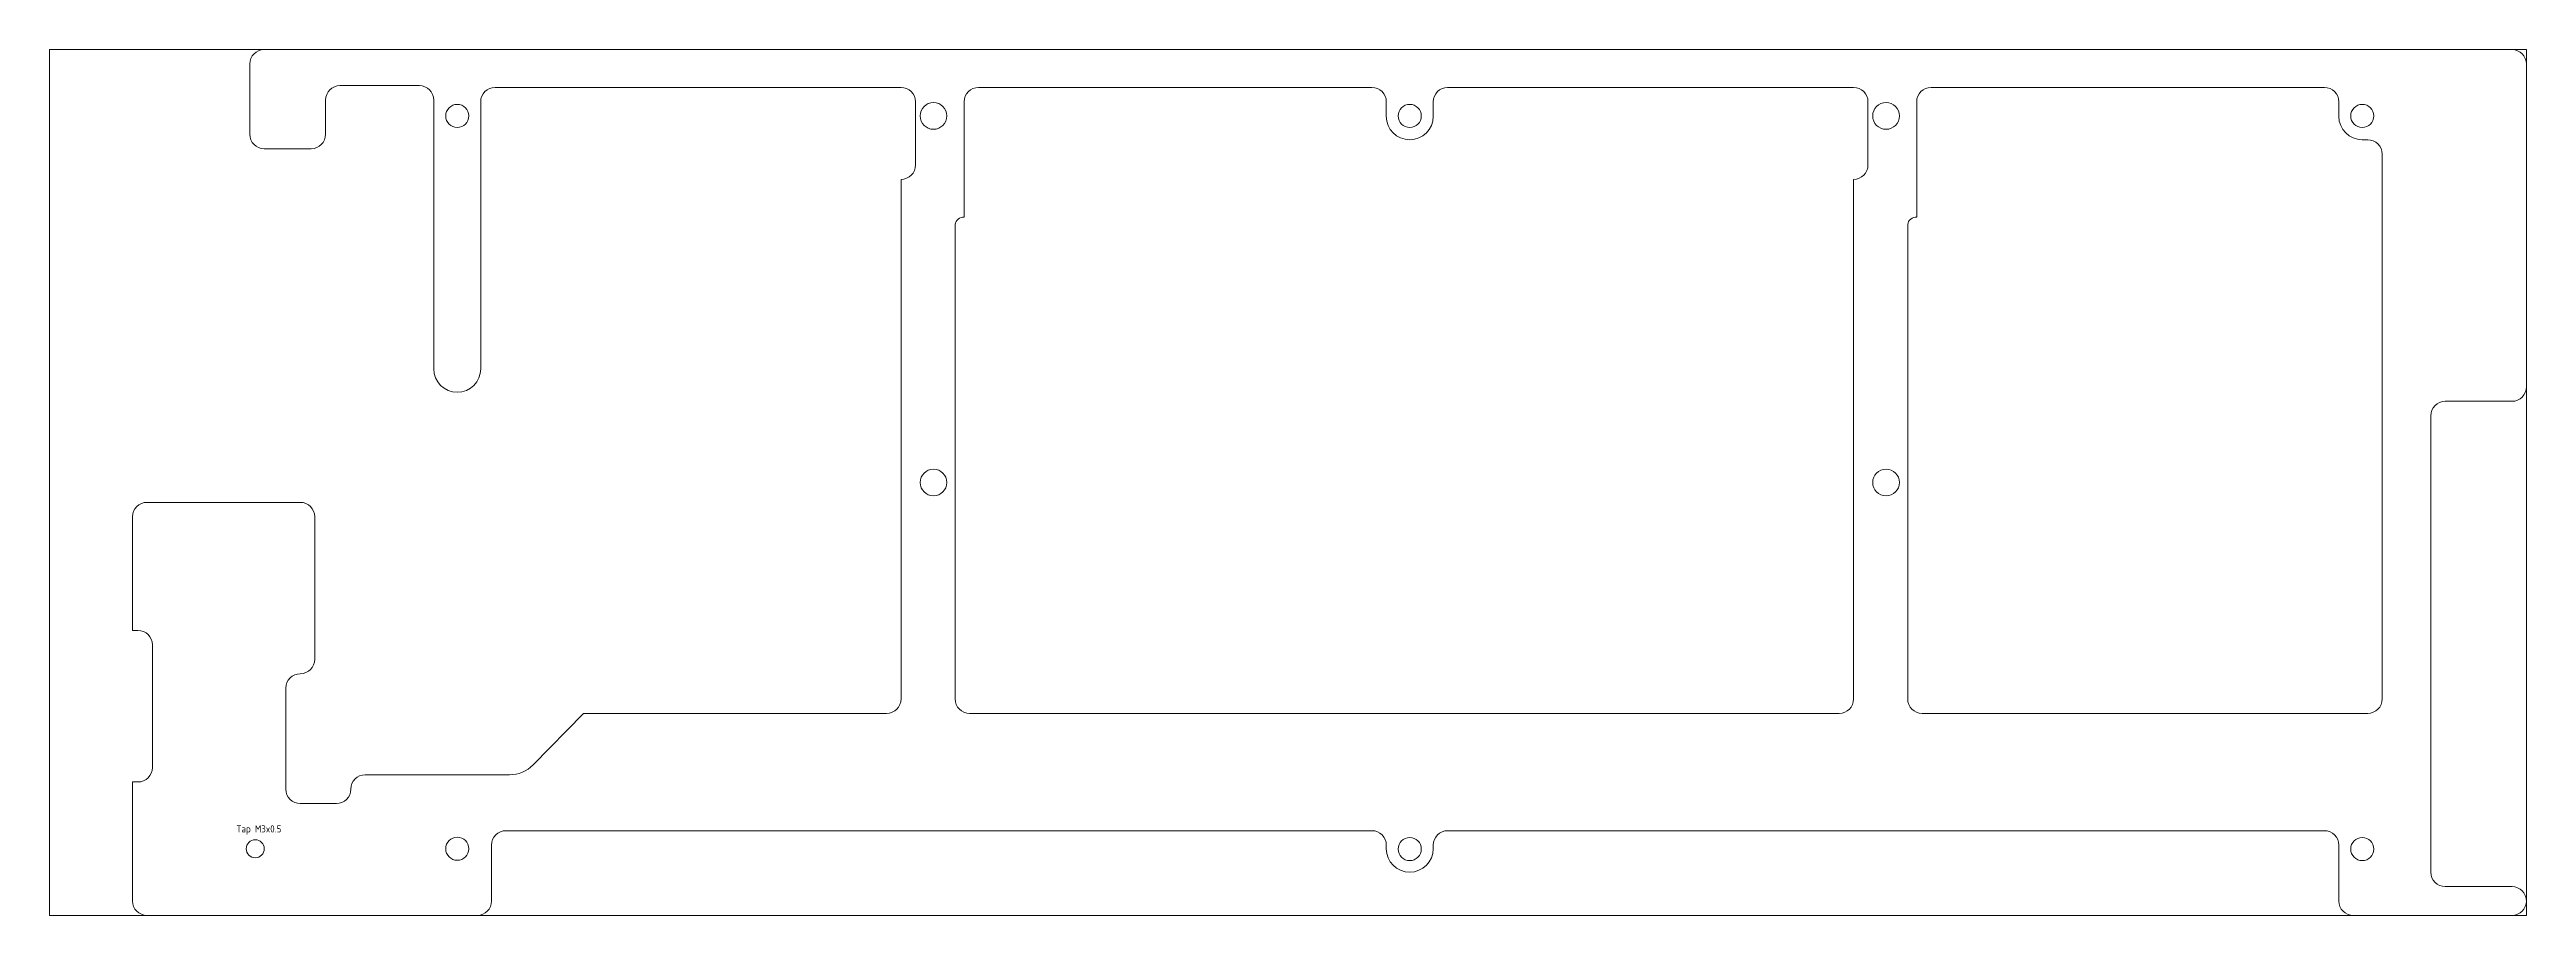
# Model space of a CAD drawing. Extents: x 48 to 392, y -164 to -44.
import ezdxf
from ezdxf.enums import TextEntityAlignment as Align

# ---------------------------------------------------------------- set-up
doc = ezdxf.new("R2010")
doc.units = 0
for name, color, linetype, lineweight, true_color in [('Board outline', 7, 'CONTINUOUS', 5, 0xffffff), ('Notes', 7, 'CONTINUOUS', 5, 0xffffff), ('Stiffener', 7, 'CONTINUOUS', 5, 0xffffff)]:
    doc.layers.add(name, color=color, linetype=linetype, lineweight=lineweight, true_color=true_color)
doc.styles.add('textstyle0', font='')
doc.styles.get('textstyle0').set_extended_font_data('isocp')

msp = doc.modelspace()

# ---------------------------------------------------------------- linework, layer by layer
at = {"layer": 'Board outline', "linetype": 'CONTINUOUS'}
for p, q in [((48.5, -43.5), (391.75, -43.5)), ((48.5, -43.5), (48.5, -163.5)), ((391.75, -43.5), (391.75, -163.5)), ((48.5, -163.5), (391.75, -163.5))]:
    msp.add_line(p, q, dxfattribs=at)
at = {"layer": 'Stiffener', "linetype": 'CONTINUOUS'}
for p, q in [((78.25, -43.5), (389.75, -43.5)), ((76.25, -55.25), (76.25, -45.5)), ((391.75, -45.5), (391.75, -90.25)), ((86.75, -50.5), (86.75, -55.25)), ((99.75, -48.5), (88.75, -48.5)), ((101.75, -87.75), (101.75, -50.5)), ((108.25, -50.75), (108.25, -87.75)), ((166.5, -48.75), (110.25, -48.75)), ((168.5, -50.75), (168.5, -59.5)), ((175.25, -66.75), (175.25, -50.75)), ((231.75, -48.75), (177.25, -48.75)), ((233.75, -52.75), (233.75, -50.75)), ((240.25, -50.75), (240.25, -52.75)), ((298.5, -48.75), (242.25, -48.75)), ((300.5, -50.75), (300.5, -59.5)), ((307.25, -66.75), (307.25, -50.75)), ((363.75, -48.75), (309.25, -48.75)), ((365.75, -50.75), (365.75, -52.75)), ((84.75, -57.25), (78.25, -57.25)), ((369, -56), (369.75, -56)), ((371.75, -133.5), (371.75, -58)), ((166.5, -61.5), (166.5, -133.5)), ((298.5, -61.5), (298.5, -133.5)), ((174, -67.75), (174, -133.5)), ((306, -67.75), (306, -133.5)), ((389.75, -92.25), (380.5, -92.25)), ((378.5, -94.25), (378.5, -157.5)), ((62, -106.25), (83.25, -106.25)), ((60, -124), (60, -108.25)), ((85.25, -108.25), (85.25, -128)), ((60.75, -124), (60, -124)), ((62.75, -143), (62.75, -126)), ((81.25, -132), (81.25, -146)), ((115.5, -142.625), (122.5, -135.5)), ((122.5, -135.5), (164.5, -135.5)), ((176, -135.5), (296.5, -135.5)), ((308, -135.5), (369.75, -135.5)), ((112.25, -144), (92.25, -144)), ((60, -145), (60.75, -145)), ((60, -161.5), (60, -145)), ((83.25, -148), (88.25, -148)), ((109.75, -153.75), (109.75, -161.5)), ((231.75, -151.75), (111.75, -151.75)), ((233.75, -154.25), (233.75, -153.75)), ((240.25, -153.75), (240.25, -154.25)), ((308, -151.75), (242.25, -151.75)), ((363.75, -151.75), (308, -151.75)), ((365.75, -161.5), (365.75, -153.75)), ((380.5, -159.5), (389.75, -159.5)), ((107.75, -163.5), (62, -163.5)), ((389.75, -163.5), (367.75, -163.5))]:
    msp.add_line(p, q, dxfattribs=at)
at = {"layer": 'Stiffener'}
for centre, radius in [((105, -52.7), 1.6), ((171, -52.7), 1.85), ((237, -52.7), 1.6), ((303, -52.7), 1.85), ((369, -52.7), 1.6), ((171, -103.5), 1.85), ((303, -103.5), 1.85), ((77, -154.25), 1.25), ((105, -154.25), 1.6), ((237, -154.3), 1.6), ((369, -154.3), 1.6)]:
    msp.add_circle(centre, radius, dxfattribs=at)
for centre, radius, start, end in [((78.25, -45.5), 2, 90, 180), ((389.75, -45.5), 2, 0, 90), ((88.75, -50.5), 2, 90, 180), ((99.75, -50.5), 2, 0, 90), ((110.25, -50.75), 2, 90, 180), ((166.5, -50.75), 2, 0, 90), ((177.25, -50.75), 2, 90, 180), ((231.75, -50.75), 2, 0, 90), ((242.25, -50.75), 2, 90, 180), ((298.5, -50.75), 2, 0, 90), ((309.25, -50.75), 2, 90, 180), ((363.75, -50.75), 2, 0, 90), ((237, -52.75), 3.25, -180, 0), ((369, -52.75), 3.25, -180, -90), ((78.25, -55.25), 2, -180, -90), ((84.75, -55.25), 2, -90, 0), ((369.75, -58), 2, 0, 90), ((166.5, -59.5), 2, -90, 0), ((298.5, -59.5), 2, -90, 0), ((175.125, -67.875), 1.132, 83.6598, 173.66), ((307.125, -67.875), 1.132, 83.6598, 173.66), ((105, -87.75), 3.25, -180, 0), ((380.5, -94.25), 2, 90, 180), ((389.75, -90.25), 2, -90, 0), ((62, -108.25), 2, 90, 180), ((83.25, -108.25), 2, 0, 90), ((60.75, -126), 2, 0, 90), ((83.25, -132), 2, 90, 180), ((83.25, -128), 2, -90, 0), ((164.5, -133.5), 2, -90, 0), ((176, -133.5), 2, -180, -90), ((296.5, -133.5), 2, -90, 0), ((308, -133.5), 2, -180, -90), ((369.75, -133.5), 2, -90, 0), ((60.75, -143), 2, -90, 0), ((92.25, -146), 2, 90, 180), ((112.345, -139.695), 4.306, -91.2603, -42.8748), ((83.25, -146), 2, -180, -90), ((88.25, -146), 2, -90, 0), ((111.75, -153.75), 2, 90, 180), ((231.75, -153.75), 2, 0, 90), ((237, -154.25), 3.25, -180, 0), ((242.25, -153.75), 2, 90, 180), ((363.75, -153.75), 2, 0, 90), ((380.5, -157.5), 2, -180, -90), ((389.75, -161.5), 2, 0, 90), ((62, -161.5), 2, -180, -90), ((107.75, -161.5), 2, -90, 0), ((367.75, -161.5), 2, -180, -90), ((389.75, -161.5), 2, -90, 0)]:
    msp.add_arc(centre, radius, start, end, dxfattribs=at)

# ---------------------------------------------------------------- texts
at = {"layer": 'Notes', "style": 'textstyle0'}
msp.add_text('Tap M3x0.5', height=1, dxfattribs=at).set_placement((77.5, -151.5), align=Align.MIDDLE_CENTER)

doc.saveas('drawing.dxf')
